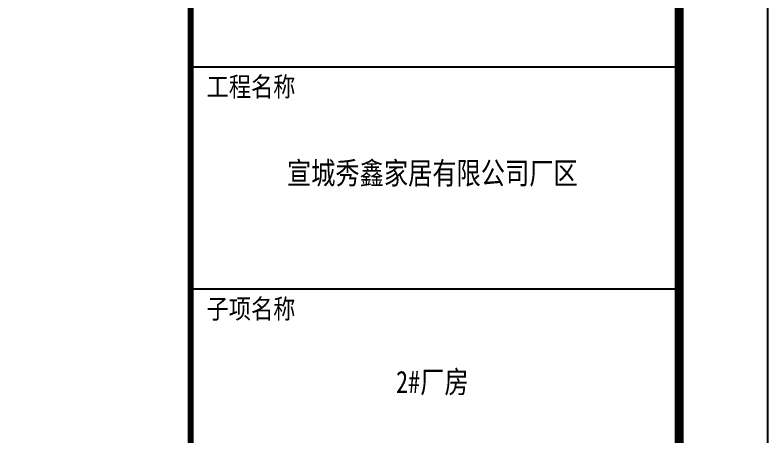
# Model space of a CAD drawing. Extents: x 9752569 to 9923256, y 1590558 to 2510207.
# Drawn here: x 9887428 to 9895906, y 1666879 to 1671616 of the extents above; entities that cross this region are included whole.
import ezdxf
from ezdxf.enums import TextEntityAlignment as Align

# ---------------------------------------------------------------- set-up
doc = ezdxf.new("R2010")
doc.units = 0
doc.header["$LTSCALE"] = 1000
doc.header["$MEASUREMENT"] = 0
doc.layers.get('0').update_dxf_attribs({"linetype": 'CONTINUOUS'})
for name, color, linetype in [('PP-PM-TK', 7, 'CONTINUOUS'), ('PUB_TEXT', 7, 'CONTINUOUS'), ('PUB_TITLE', 4, 'CONTINUOUS')]:
    doc.layers.add(name, color=color, linetype=linetype)
doc.styles.add('TQ', font='txt.shx', dxfattribs={"width": 0.8, "bigfont": 'hztxt.shx'})
doc.styles.add('仿宋', font='', dxfattribs={"width": 0.8})
doc.styles.get('仿宋').set_extended_font_data('SimSun')

# ---------------------------------------------------------------- blocks, each defined once
blk = doc.blocks.new('A1-TK')
at = {"layer": 'PP-PM-TK', "color": 4}
for p, q in [((9146250.4, 1810979.9), (9151750.4, 1810979.9)), ((9146250.4, 1808479.9), (9151750.4, 1808479.9))]:
    blk.add_line(p, q, dxfattribs=at)
at = {"layer": 'PP-PM-TK', "color": 4, "const_width": 70}
blk.add_lwpolyline([(9146250.4, 1854615.8), (9151750.4, 1854615.8), (9151750.4, 1797215.8), (9146250.4, 1797215.8)], close=True, dxfattribs=at)
at = {"layer": 'PUB_TEXT', "color": 2, "style": 'TQ'}
for s, p in [('工程名称', (9146429.6, 1810621.6)), ('子项名称', (9146429.6, 1808120.9))]:
    blk.add_text(s, height=250, dxfattribs=at).set_placement(p)
at = {"layer": 'PUB_TITLE', "color": 0, "style": '仿宋', "width": 0.8}
for s, p in [('宣城秀鑫家居有限公司厂区', (9148971.2, 1809657.7)), ('2#厂房', (9148971.2, 1807307.3))]:
    blk.add_text(s, height=250, dxfattribs=at).set_placement(p, align=Align.CENTER)

msp = doc.modelspace()

# ---------------------------------------------------------------- linework, layer by layer
at = {"layer": 'PUB_TITLE'}
msp.add_lwpolyline([(9811805.5, 1656270.4), (9895905.5, 1656270.4), (9895905.5, 1715670.4), (9811805.5, 1715670.4)], close=True, dxfattribs=at)
at = {"layer": 'PUB_TITLE', "const_width": 100}
msp.add_lwpolyline([(9814305.5, 1657270.4), (9894905.5, 1657270.4), (9894905.5, 1714670.4), (9814305.5, 1714670.4)], close=True, dxfattribs=at)

# ---------------------------------------------------------------- block references
msp.add_blockref('A1-TK', (743155.1, -139945.5))

doc.saveas('drawing.dxf')
